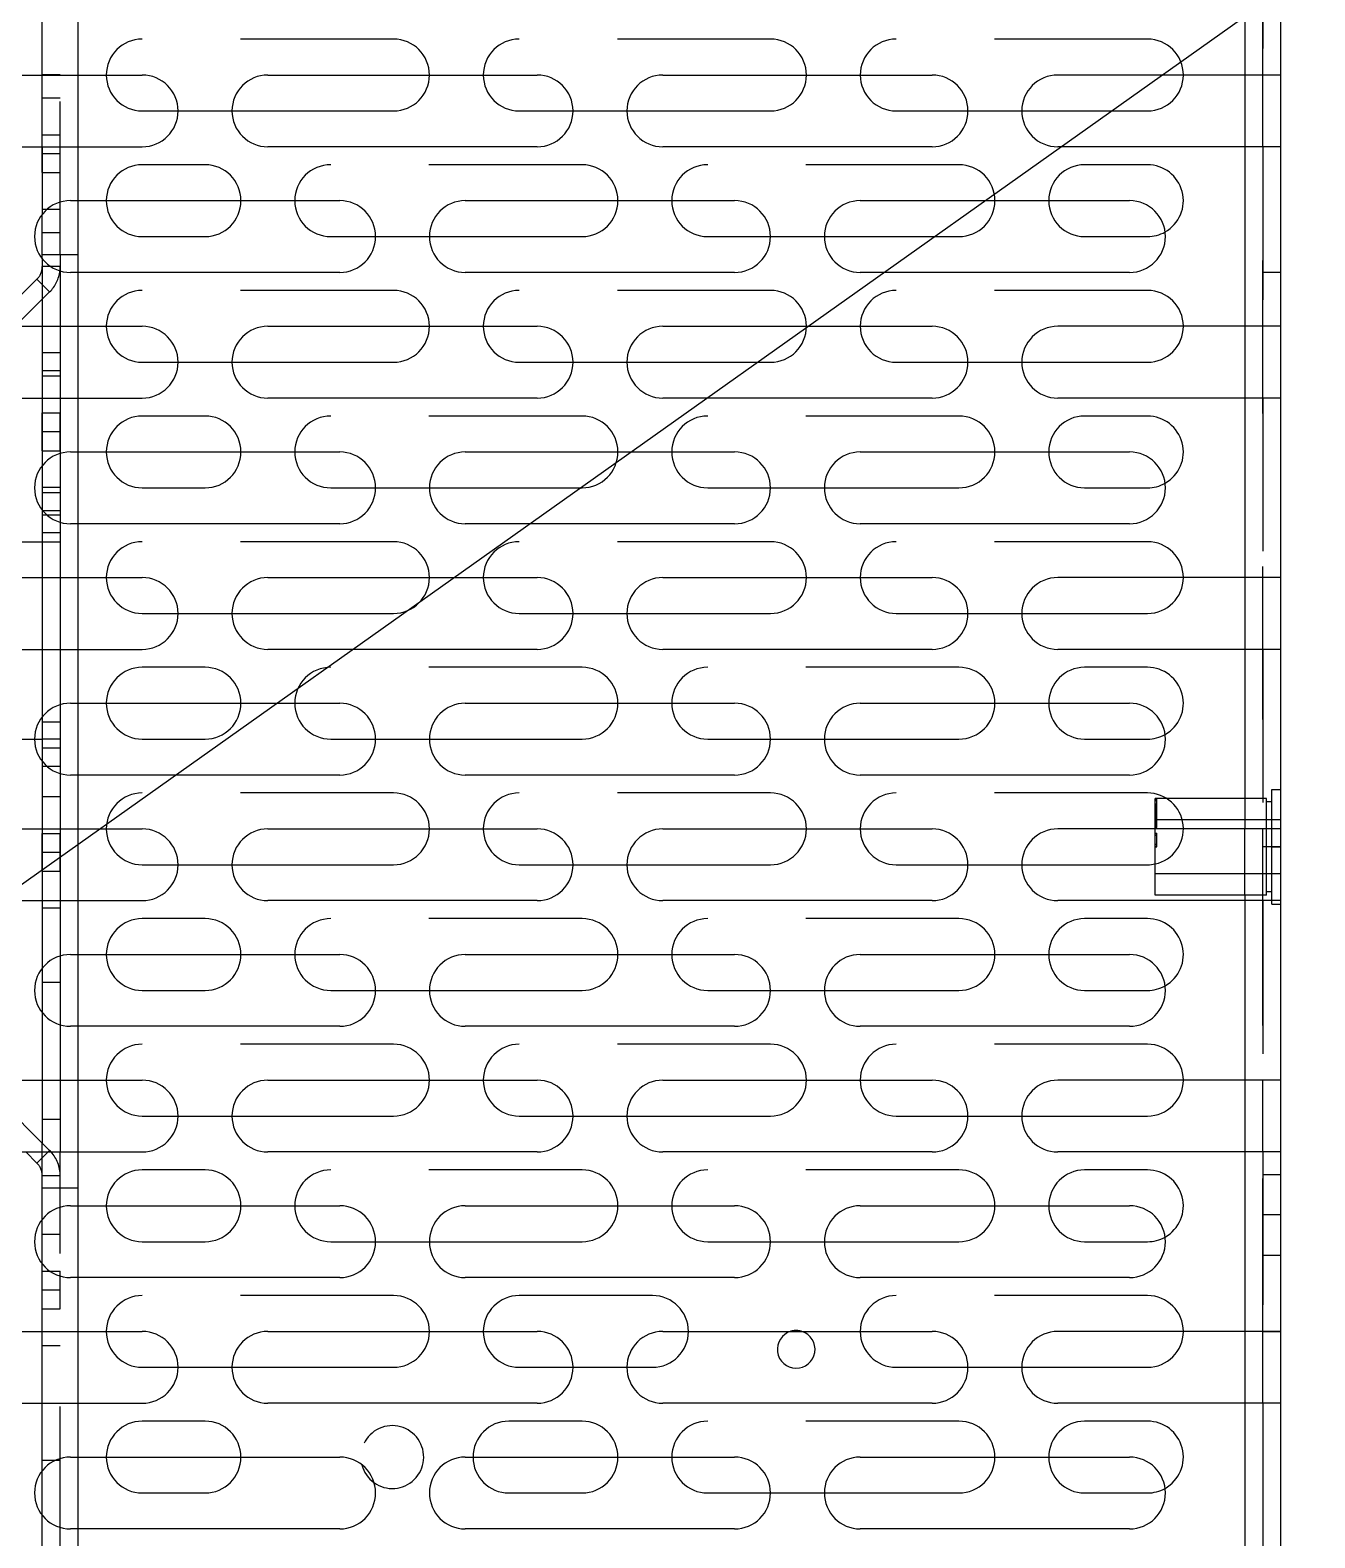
# Model space of a CAD drawing. Header units: millimetres. Extents: x 0 to 8948, y -1340 to 1100.
# Drawn here: x 2528.2 to 2599.8, y 534.4 to 618.4 of the extents above; entities that cross this region are included whole.
import ezdxf

# ---------------------------------------------------------------- set-up
doc = ezdxf.new("R2010")
doc.units = ezdxf.units.MM
doc.header["$LTSCALE"] = 85.25
doc.linetypes.add('HIDDEN', pattern=[0.2, 0.1, -0.1])
doc.layers.get('0').update_dxf_attribs({"linetype": 'CONTINUOUS'})
doc.layers.add('02___PRT_ALL_AXES', color=7, linetype='CONTINUOUS')
doc.layers.add('DEFAULT_2', color=8, linetype='HIDDEN')

msp = doc.modelspace()

# ---------------------------------------------------------------- linework, layer by layer
msp.add_line((1723.341, 0), (3273.341, 1100))
at = {"color": 3, "linetype": 'Continuous'}
for p, q in [((2597.888, 471.948), (2597.888, 678.948)), ((2595.888, 625.948), (2595.888, 615.948)), ((2523.588, 615.948), (2534.458, 615.948)), ((2541.458, 615.948), (2556.458, 615.948)), ((2563.458, 615.948), (2578.458, 615.948)), ((2597.888, 615.948), (2585.458, 615.948)), ((2523.588, 611.948), (2534.458, 611.948)), ((2556.458, 611.948), (2541.458, 611.948)), ((2578.458, 611.948), (2563.458, 611.948)), ((2597.888, 611.948), (2585.458, 611.948)), ((2595.888, 611.948), (2595.888, 601.948)), ((2530.458, 608.948), (2545.458, 608.948)), ((2552.458, 608.948), (2567.458, 608.948)), ((2574.458, 608.948), (2589.458, 608.948)), ((2529.888, 605.948), (2529.888, 605.276)), ((2545.458, 604.948), (2530.458, 604.948)), ((2567.458, 604.948), (2552.458, 604.948)), ((2589.458, 604.948), (2574.458, 604.948)), ((2523.588, 601.948), (2534.458, 601.948)), ((2529.888, 601.948), (2529.888, 597.948)), ((2541.458, 601.948), (2556.458, 601.948)), ((2563.458, 601.948), (2578.458, 601.948)), ((2597.888, 601.948), (2585.458, 601.948)), ((2523.588, 597.948), (2534.458, 597.948)), ((2556.458, 597.948), (2541.458, 597.948)), ((2578.458, 597.948), (2563.458, 597.948)), ((2597.888, 597.948), (2585.458, 597.948)), ((2595.888, 597.948), (2595.888, 587.948)), ((2529.888, 594.856), (2529.888, 591.04)), ((2530.458, 594.948), (2545.458, 594.948)), ((2552.458, 594.948), (2567.458, 594.948)), ((2574.458, 594.948), (2589.458, 594.948)), ((2545.458, 590.948), (2530.458, 590.948)), ((2567.458, 590.948), (2552.458, 590.948)), ((2589.458, 590.948), (2574.458, 590.948)), ((2523.588, 587.948), (2534.458, 587.948)), ((2529.888, 587.948), (2529.888, 583.948)), ((2541.458, 587.948), (2556.458, 587.948)), ((2563.458, 587.948), (2578.458, 587.948)), ((2597.888, 587.948), (2585.458, 587.948)), ((2523.588, 583.948), (2534.458, 583.948)), ((2556.458, 583.948), (2541.458, 583.948)), ((2578.458, 583.948), (2563.458, 583.948)), ((2597.888, 583.948), (2585.458, 583.948)), ((2595.888, 583.948), (2595.888, 573.948)), ((2529.888, 580.856), (2529.888, 577.04)), ((2530.458, 580.948), (2545.458, 580.948)), ((2552.458, 580.948), (2567.458, 580.948)), ((2574.458, 580.948), (2589.458, 580.948)), ((2545.458, 576.948), (2530.458, 576.948)), ((2567.458, 576.948), (2552.458, 576.948)), ((2589.458, 576.948), (2574.458, 576.948)), ((2523.588, 573.948), (2534.458, 573.948)), ((2529.888, 573.948), (2529.888, 569.948)), ((2541.458, 573.948), (2556.458, 573.948)), ((2563.458, 573.948), (2578.458, 573.948)), ((2597.888, 573.948), (2585.458, 573.948)), ((2523.588, 569.948), (2534.458, 569.948)), ((2556.458, 569.948), (2541.458, 569.948)), ((2578.458, 569.948), (2563.458, 569.948)), ((2597.888, 569.948), (2585.458, 569.948)), ((2595.888, 569.948), (2595.888, 559.948)), ((2529.888, 566.856), (2529.888, 563.04)), ((2530.458, 566.948), (2545.458, 566.948)), ((2552.458, 566.948), (2567.458, 566.948)), ((2574.458, 566.948), (2589.458, 566.948)), ((2545.458, 562.948), (2530.458, 562.948)), ((2567.458, 562.948), (2552.458, 562.948)), ((2589.458, 562.948), (2574.458, 562.948)), ((2523.588, 559.948), (2534.458, 559.948)), ((2525.388, 559.948), (2529.302, 556.034)), ((2529.888, 559.948), (2529.888, 555.948)), ((2541.458, 559.948), (2556.458, 559.948)), ((2563.458, 559.948), (2578.458, 559.948)), ((2597.888, 559.948), (2585.458, 559.948)), ((2523.588, 555.948), (2534.458, 555.948)), ((2556.458, 555.948), (2541.458, 555.948)), ((2578.458, 555.948), (2563.458, 555.948)), ((2597.888, 555.948), (2585.458, 555.948)), ((2595.888, 555.948), (2595.888, 545.948)), ((2530.458, 552.948), (2545.458, 552.948)), ((2552.458, 552.948), (2567.458, 552.948)), ((2574.458, 552.948), (2589.458, 552.948)), ((2545.458, 548.948), (2530.458, 548.948)), ((2567.458, 548.948), (2552.458, 548.948)), ((2589.458, 548.948), (2574.458, 548.948)), ((2523.588, 545.948), (2534.458, 545.948)), ((2541.458, 545.948), (2556.458, 545.948)), ((2563.458, 545.948), (2578.458, 545.948)), ((2597.888, 545.948), (2585.458, 545.948)), ((2523.588, 541.948), (2534.458, 541.948)), ((2556.458, 541.948), (2541.458, 541.948)), ((2578.458, 541.948), (2563.458, 541.948)), ((2597.888, 541.948), (2585.458, 541.948)), ((2595.888, 541.948), (2595.888, 531.948)), ((2530.458, 538.948), (2545.458, 538.948)), ((2552.458, 538.948), (2567.458, 538.948)), ((2574.458, 538.948), (2589.458, 538.948)), ((2545.458, 534.948), (2530.458, 534.948)), ((2567.458, 534.948), (2552.458, 534.948)), ((2589.458, 534.948), (2574.458, 534.948))]:
    msp.add_line(p, q, dxfattribs=at)
at = {"color": 7, "linetype": 'Continuous'}
for p, q in [((2528.888, 611.948), (2528.888, 615.948)), ((2530.888, 611.948), (2530.888, 615.948)), ((2595.888, 615.948), (2595.888, 611.948)), ((2596.888, 611.948), (2596.888, 615.948)), ((2534.458, 613.948), (2536.45, 613.948)), ((2539.467, 613.948), (2548.458, 613.948)), ((2555.458, 613.948), (2558.45, 613.948)), ((2561.467, 613.948), (2569.458, 613.948)), ((2576.458, 613.948), (2580.45, 613.948)), ((2583.467, 613.948), (2590.458, 613.948)), ((2528.888, 605.715), (2528.888, 608.181)), ((2530.888, 604.948), (2530.888, 608.948)), ((2534.458, 606.948), (2537.958, 606.948)), ((2544.958, 606.948), (2547.45, 606.948)), ((2550.467, 606.948), (2558.958, 606.948)), ((2565.958, 606.948), (2569.45, 606.948)), ((2572.467, 606.948), (2579.958, 606.948)), ((2586.958, 606.948), (2590.458, 606.948)), ((2528.888, 605.948), (2530.888, 605.948)), ((2529.888, 605.276), (2529.367, 605.276)), ((2528.888, 601.948), (2528.888, 597.948)), ((2530.888, 597.948), (2530.888, 601.948)), ((2595.888, 601.948), (2595.888, 597.948)), ((2596.888, 597.948), (2596.888, 601.948)), ((2534.458, 599.948), (2536.45, 599.948)), ((2539.467, 599.948), (2548.458, 599.948)), ((2555.458, 599.948), (2558.45, 599.948)), ((2561.467, 599.948), (2569.458, 599.948)), ((2576.458, 599.948), (2580.45, 599.948)), ((2583.467, 599.948), (2590.458, 599.948)), ((2530.888, 590.948), (2530.888, 594.948)), ((2528.888, 594.181), (2528.888, 591.715)), ((2534.458, 592.948), (2537.958, 592.948)), ((2544.958, 592.948), (2547.45, 592.948)), ((2550.467, 592.948), (2558.958, 592.948)), ((2565.958, 592.948), (2569.45, 592.948)), ((2572.467, 592.948), (2579.958, 592.948)), ((2586.958, 592.948), (2590.458, 592.948)), ((2528.888, 587.948), (2528.888, 583.948)), ((2530.888, 583.948), (2530.888, 587.948)), ((2595.888, 587.948), (2595.888, 583.948)), ((2596.888, 583.948), (2596.888, 587.948)), ((2534.458, 585.948), (2536.45, 585.948)), ((2539.467, 585.948), (2548.458, 585.948)), ((2555.458, 585.948), (2558.45, 585.948)), ((2561.467, 585.948), (2569.458, 585.948)), ((2576.458, 585.948), (2580.45, 585.948)), ((2583.467, 585.948), (2590.458, 585.948)), ((2530.888, 576.948), (2530.888, 580.948)), ((2528.888, 580.181), (2528.888, 577.715)), ((2528.467, 578.948), (2528.888, 578.948)), ((2534.458, 578.948), (2537.958, 578.948)), ((2544.958, 578.948), (2547.45, 578.948)), ((2550.467, 578.948), (2558.958, 578.948)), ((2565.958, 578.948), (2569.45, 578.948)), ((2572.467, 578.948), (2579.958, 578.948)), ((2586.958, 578.948), (2590.458, 578.948)), ((2528.888, 573.948), (2528.888, 569.948)), ((2530.888, 569.948), (2530.888, 573.948)), ((2590.888, 572.948), (2590.888, 573.948)), ((2596.888, 569.948), (2596.888, 573.948)), ((2534.458, 571.948), (2536.45, 571.948)), ((2539.467, 571.948), (2548.458, 571.948)), ((2555.458, 571.948), (2558.45, 571.948)), ((2561.467, 571.948), (2569.458, 571.948)), ((2576.458, 571.948), (2580.45, 571.948)), ((2583.467, 571.948), (2590.458, 571.948)), ((2595.888, 570.248), (2595.888, 569.948)), ((2528.888, 566.181), (2528.888, 563.715)), ((2530.888, 562.948), (2530.888, 566.948)), ((2534.458, 564.948), (2537.958, 564.948)), ((2544.958, 564.948), (2547.45, 564.948)), ((2550.467, 564.948), (2558.958, 564.948)), ((2565.958, 564.948), (2569.45, 564.948)), ((2572.467, 564.948), (2579.958, 564.948)), ((2586.958, 564.948), (2590.458, 564.948)), ((2528.888, 559.948), (2528.888, 556.448)), ((2530.888, 555.948), (2530.888, 559.948)), ((2595.888, 559.948), (2595.888, 555.948)), ((2596.888, 555.948), (2596.888, 559.948)), ((2534.458, 557.948), (2536.45, 557.948)), ((2539.467, 557.948), (2548.458, 557.948)), ((2555.458, 557.948), (2558.45, 557.948)), ((2561.467, 557.948), (2569.458, 557.948)), ((2576.458, 557.948), (2580.45, 557.948)), ((2583.467, 557.948), (2590.458, 557.948)), ((2529.302, 556.034), (2529.216, 555.948)), ((2530.888, 548.948), (2530.888, 552.948)), ((2528.888, 549.715), (2528.888, 552.181)), ((2534.458, 550.948), (2537.958, 550.948)), ((2544.958, 550.948), (2547.45, 550.948)), ((2550.467, 550.948), (2558.958, 550.948)), ((2565.958, 550.948), (2569.45, 550.948)), ((2572.467, 550.948), (2579.958, 550.948)), ((2586.958, 550.948), (2590.458, 550.948)), ((2528.888, 541.948), (2528.888, 545.948)), ((2530.888, 541.948), (2530.888, 545.948)), ((2595.888, 545.948), (2595.888, 541.948)), ((2596.888, 541.948), (2596.888, 545.948)), ((2534.458, 543.948), (2536.45, 543.948)), ((2539.467, 543.948), (2548.458, 543.948)), ((2555.458, 543.948), (2558.45, 543.948)), ((2561.467, 543.948), (2562.888, 543.948)), ((2576.458, 543.948), (2580.45, 543.948)), ((2583.467, 543.948), (2590.458, 543.948)), ((2530.888, 534.948), (2530.888, 538.948)), ((2528.888, 535.715), (2528.888, 538.181)), ((2534.458, 536.948), (2537.958, 536.948)), ((2554.888, 536.948), (2558.958, 536.948)), ((2565.958, 536.948), (2569.45, 536.948)), ((2572.467, 536.948), (2579.958, 536.948)), ((2586.958, 536.948), (2590.458, 536.948))]:
    msp.add_line(p, q, dxfattribs=at)
for centre, radius, start, end in [((2534.458, 615.948), 2, 180, 270), ((2548.458, 615.948), 2, 270, 0), ((2555.458, 615.948), 2, 180, 270), ((2569.458, 615.948), 2, 270, 0), ((2576.458, 615.948), 2, 180, 270), ((2590.458, 615.948), 2, 270, 0), ((2534.458, 608.948), 2, 180, 270), ((2537.958, 608.948), 2, 270, 0), ((2544.958, 608.948), 2, 180, 270), ((2558.958, 608.948), 2, 270, 0), ((2565.958, 608.948), 2, 180, 270), ((2579.958, 608.948), 2, 270, 0), ((2586.958, 608.948), 2, 180, 270), ((2590.458, 608.948), 2, 270, 299.33994), ((2534.458, 601.948), 2, 180, 270), ((2548.458, 601.948), 2, 270, 0), ((2555.458, 601.948), 2, 180, 270), ((2569.458, 601.948), 2, 270, 0), ((2576.458, 601.948), 2, 180, 270), ((2590.458, 601.948), 2, 270, 0), ((2534.458, 594.948), 2, 180, 270), ((2537.958, 594.948), 2, 270, 0), ((2544.958, 594.948), 2, 180, 270), ((2558.958, 594.948), 2, 270, 0), ((2565.958, 594.948), 2, 180, 270), ((2579.958, 594.948), 2, 270, 0), ((2586.958, 594.948), 2, 180, 270), ((2590.458, 594.948), 2, 270, 299.33994), ((2534.458, 587.948), 2, 180, 270), ((2548.458, 587.948), 2, 270, 0), ((2555.458, 587.948), 2, 180, 270), ((2569.458, 587.948), 2, 270, 0), ((2576.458, 587.948), 2, 180, 270), ((2590.458, 587.948), 2, 270, 0), ((2534.458, 580.948), 2, 180, 270), ((2537.958, 580.948), 2, 270, 0), ((2544.958, 580.948), 2, 180, 270), ((2558.958, 580.948), 2, 270, 0), ((2565.958, 580.948), 2, 180, 270), ((2579.958, 580.948), 2, 270, 0), ((2586.958, 580.948), 2, 180, 270), ((2590.458, 580.948), 2, 270, 299.33994), ((2534.458, 573.948), 2, 180, 270), ((2548.458, 573.948), 2, 270, 0), ((2555.458, 573.948), 2, 180, 270), ((2569.458, 573.948), 2, 270, 0), ((2576.458, 573.948), 2, 180, 270), ((2590.458, 573.948), 2, 270, 282.42307), ((2534.458, 566.948), 2, 180, 270), ((2537.958, 566.948), 2, 270, 0), ((2544.958, 566.948), 2, 180, 270), ((2558.958, 566.948), 2, 270, 0), ((2565.958, 566.948), 2, 180, 270), ((2579.958, 566.948), 2, 270, 0), ((2586.958, 566.948), 2, 180, 270), ((2590.458, 566.948), 2, 270, 299.33994), ((2534.458, 559.948), 2, 180, 270), ((2548.458, 559.948), 2, 270, 0), ((2555.458, 559.948), 2, 180, 270), ((2569.458, 559.948), 2, 270, 0), ((2576.458, 559.948), 2, 180, 270), ((2590.458, 559.948), 2, 270, 0), ((2534.458, 552.948), 2, 180, 270), ((2537.958, 552.948), 2, 270, 0), ((2544.958, 552.948), 2, 180, 270), ((2558.958, 552.948), 2, 270, 0), ((2565.958, 552.948), 2, 180, 270), ((2579.958, 552.948), 2, 270, 0), ((2586.958, 552.948), 2, 180, 270), ((2590.458, 552.948), 2, 270, 299.33994), ((2534.458, 545.948), 2, 180, 270), ((2548.458, 545.948), 2, 270, 0), ((2555.458, 545.948), 2, 180, 270), ((2562.888, 545.948), 2, 270, 0), ((2570.888, 544.948), 1.05, 106.35504, 72.45976), ((2576.458, 545.948), 2, 180, 270), ((2590.458, 545.948), 2, 270, 0), ((2534.458, 538.948), 2, 180, 270), ((2537.958, 538.948), 2, 270, 0), ((2554.888, 538.948), 2, 180, 270), ((2558.958, 538.948), 2, 270, 0), ((2565.958, 538.948), 2, 180, 270), ((2579.958, 538.948), 2, 270, 0), ((2586.958, 538.948), 2, 180, 270), ((2590.458, 538.948), 2, 270, 299.33994)]:
    msp.add_arc(centre, radius, start, end, dxfattribs=at)
at = {"color": 3, "linetype": 'Continuous'}
for centre, start, end in [((2534.458, 613.948), 270, 90), ((2541.458, 613.948), 90, 270), ((2556.458, 613.948), 270, 90), ((2563.458, 613.948), 90, 270), ((2578.458, 613.948), 270, 90), ((2585.458, 613.948), 90, 270), ((2530.458, 606.948), 90, 270), ((2545.458, 606.948), 270, 90), ((2552.458, 606.948), 90, 270), ((2567.458, 606.948), 270, 90), ((2574.458, 606.948), 90, 270), ((2589.458, 606.948), 270, 90), ((2527.888, 605.276), 353.3415, 0), ((2534.458, 599.948), 270, 90), ((2541.458, 599.948), 90, 270), ((2556.458, 599.948), 270, 90), ((2563.458, 599.948), 90, 270), ((2578.458, 599.948), 270, 90), ((2585.458, 599.948), 90, 270), ((2530.458, 592.948), 90, 270), ((2545.458, 592.948), 270, 90), ((2552.458, 592.948), 90, 270), ((2567.458, 592.948), 270, 90), ((2574.458, 592.948), 90, 270), ((2589.458, 592.948), 270, 90), ((2534.458, 585.948), 270, 90), ((2541.458, 585.948), 90, 270), ((2556.458, 585.948), 270, 90), ((2563.458, 585.948), 90, 270), ((2578.458, 585.948), 270, 90), ((2585.458, 585.948), 90, 270), ((2530.458, 578.948), 90, 270), ((2545.458, 578.948), 270, 90), ((2552.458, 578.948), 90, 270), ((2567.458, 578.948), 270, 90), ((2574.458, 578.948), 90, 270), ((2589.458, 578.948), 270, 90), ((2534.458, 571.948), 270, 90), ((2541.458, 571.948), 90, 270), ((2556.458, 571.948), 270, 90), ((2563.458, 571.948), 90, 270), ((2578.458, 571.948), 270, 90), ((2585.458, 571.948), 90, 270), ((2530.458, 564.948), 90, 270), ((2545.458, 564.948), 270, 90), ((2552.458, 564.948), 90, 270), ((2567.458, 564.948), 270, 90), ((2574.458, 564.948), 90, 270), ((2589.458, 564.948), 270, 90), ((2534.458, 557.948), 270, 90), ((2541.458, 557.948), 90, 270), ((2556.458, 557.948), 270, 90), ((2563.458, 557.948), 90, 270), ((2578.458, 557.948), 270, 90), ((2585.458, 557.948), 90, 270), ((2527.888, 554.62), 41.79064, 45), ((2530.458, 550.948), 90, 270), ((2545.458, 550.948), 270, 90), ((2552.458, 550.948), 90, 270), ((2567.458, 550.948), 270, 90), ((2574.458, 550.948), 90, 270), ((2589.458, 550.948), 270, 90), ((2534.458, 543.948), 270, 90), ((2541.458, 543.948), 90, 270), ((2556.458, 543.948), 270, 90), ((2563.458, 543.948), 90, 270), ((2578.458, 543.948), 270, 90), ((2585.458, 543.948), 90, 270), ((2530.458, 536.948), 90, 270), ((2545.458, 536.948), 270, 90), ((2552.458, 536.948), 90, 270), ((2567.458, 536.948), 270, 90), ((2574.458, 536.948), 90, 270), ((2589.458, 536.948), 270, 90)]:
    msp.add_arc(centre, 2, start, end, dxfattribs=at)
at = {"layer": '02___PRT_ALL_AXES', "color": 8, "linetype": 'HIDDEN'}
for p, q in [((2596.888, 545.948), (2596.888, 671.948)), ((2597.888, 545.948), (2597.888, 671.948)), ((2528.888, 610.508), (2528.888, 612.608)), ((2528.888, 612.608), (2529.888, 612.608)), ((2529.888, 610.508), (2529.888, 612.608)), ((2529.888, 611.558), (2528.888, 611.558)), ((2528.888, 610.508), (2529.888, 610.508)), ((2597.888, 604.948), (2596.888, 604.948)), ((2528.888, 595.018), (2528.888, 597.118)), ((2528.888, 597.118), (2529.888, 597.118)), ((2529.888, 595.018), (2529.888, 597.118)), ((2529.888, 596.068), (2528.888, 596.068)), ((2528.888, 595.018), (2529.888, 595.018)), ((2597.088, 575.648), (2590.888, 575.648)), ((2597.888, 574.448), (2590.888, 574.448)), ((2590.888, 572.948), (2590.888, 574.448)), ((2528.888, 571.588), (2528.888, 573.688)), ((2528.888, 573.688), (2529.888, 573.688)), ((2529.888, 571.588), (2529.888, 573.688)), ((2597.888, 572.948), (2596.888, 572.948)), ((2529.888, 572.638), (2528.888, 572.638)), ((2528.888, 571.588), (2529.888, 571.588)), ((2597.888, 571.448), (2590.888, 571.448)), ((2597.088, 570.248), (2596.888, 570.248)), ((2596.888, 554.698), (2597.888, 554.698)), ((2597.888, 552.448), (2596.888, 552.448)), ((2596.888, 550.198), (2597.888, 550.198)), ((2528.888, 549.298), (2529.888, 549.298)), ((2528.888, 547.198), (2528.888, 549.298)), ((2529.888, 547.198), (2529.888, 549.298)), ((2529.888, 548.248), (2528.888, 548.248)), ((2528.888, 547.198), (2529.888, 547.198)), ((2596.888, 545.948), (2597.888, 545.948))]:
    msp.add_line(p, q, dxfattribs=at)
at = {"layer": '02___PRT_ALL_AXES', "color": 7, "linetype": 'Continuous'}
for p, q in [((2590.888, 570.248), (2590.888, 572.948)), ((2596.888, 570.248), (2590.888, 570.248))]:
    msp.add_line(p, q, dxfattribs=at)
at = {"layer": '02___PRT_ALL_AXES', "color": 8, "linetype": 'HIDDEN'}
msp.add_arc((2548.388, 538.948), 1.75, 234.42549, 194.7674, dxfattribs=at)
at = {"layer": '02___PRT_ALL_AXES', "color": 7, "linetype": 'Continuous'}
msp.add_arc((2548.388, 538.948), 1.75, 194.7674, 234.42549, dxfattribs=at)
at = {"layer": 'DEFAULT_2', "color": 8, "linetype": 'HIDDEN'}
for p, q in [((2529.888, 605.948), (2529.888, 679.948)), ((2596.888, 625.948), (2596.888, 615.948)), ((2528.888, 615.948), (2528.888, 619.715)), ((2530.888, 615.948), (2530.888, 618.948)), ((2548.458, 617.948), (2534.458, 617.948)), ((2569.458, 617.948), (2555.458, 617.948)), ((2590.458, 617.948), (2576.458, 617.948)), ((2529.888, 615.958), (2528.888, 615.958)), ((2529.888, 614.658), (2528.888, 614.658)), ((2536.45, 613.948), (2539.467, 613.948)), ((2558.45, 613.948), (2561.467, 613.948)), ((2580.45, 613.948), (2583.467, 613.948)), ((2528.888, 611.948), (2528.888, 608.181)), ((2530.888, 608.948), (2530.888, 611.948)), ((2596.888, 611.948), (2596.888, 601.948)), ((2537.958, 610.948), (2534.458, 610.948)), ((2558.958, 610.948), (2544.958, 610.948)), ((2579.958, 610.948), (2565.958, 610.948)), ((2590.458, 610.948), (2586.958, 610.948)), ((2529.888, 608.458), (2528.888, 608.458)), ((2529.888, 607.158), (2528.888, 607.158)), ((2547.45, 606.948), (2550.467, 606.948)), ((2569.45, 606.948), (2572.467, 606.948)), ((2528.888, 605.715), (2528.888, 601.948)), ((2529.367, 605.276), (2528.888, 605.276)), ((2529.888, 605.276), (2529.888, 601.948)), ((2530.888, 601.948), (2530.888, 604.948)), ((2525.973, 601.948), (2528.595, 604.569)), ((2529.302, 603.862), (2528.595, 604.569)), ((2527.388, 601.948), (2529.302, 603.862)), ((2548.458, 603.948), (2534.458, 603.948)), ((2569.458, 603.948), (2555.458, 603.948)), ((2590.458, 603.948), (2576.458, 603.948)), ((2529.888, 600.468), (2528.888, 600.468)), ((2536.45, 599.948), (2539.467, 599.948)), ((2558.45, 599.948), (2561.467, 599.948)), ((2580.45, 599.948), (2583.467, 599.948)), ((2529.888, 599.468), (2528.888, 599.468)), ((2529.888, 599.168), (2528.888, 599.168)), ((2528.888, 597.948), (2528.888, 594.181)), ((2529.888, 597.948), (2529.888, 594.856)), ((2530.888, 594.948), (2530.888, 597.948)), ((2596.888, 597.948), (2596.888, 587.948)), ((2537.958, 596.948), (2534.458, 596.948)), ((2558.958, 596.948), (2544.958, 596.948)), ((2579.958, 596.948), (2565.958, 596.948)), ((2590.458, 596.948), (2586.958, 596.948)), ((2529.888, 592.968), (2528.888, 592.968)), ((2529.888, 592.668), (2528.888, 592.668)), ((2547.45, 592.948), (2550.467, 592.948)), ((2569.45, 592.948), (2572.467, 592.948)), ((2528.888, 591.715), (2528.888, 587.948)), ((2529.888, 591.668), (2528.888, 591.668)), ((2528.888, 591.448), (2529.888, 591.448)), ((2529.888, 591.04), (2529.888, 587.948)), ((2530.888, 587.948), (2530.888, 590.948)), ((2523.588, 589.948), (2529.888, 589.948)), ((2529.888, 590.448), (2528.888, 590.448)), ((2548.458, 589.948), (2534.458, 589.948)), ((2569.458, 589.948), (2555.458, 589.948)), ((2590.458, 589.948), (2576.458, 589.948)), ((2536.45, 585.948), (2539.467, 585.948)), ((2558.45, 585.948), (2561.467, 585.948)), ((2580.45, 585.948), (2583.467, 585.948)), ((2528.888, 583.948), (2528.888, 580.181)), ((2529.888, 583.948), (2529.888, 580.856)), ((2530.888, 580.948), (2530.888, 583.948)), ((2596.888, 583.948), (2596.888, 573.948)), ((2537.958, 582.948), (2534.458, 582.948)), ((2558.958, 582.948), (2544.958, 582.948)), ((2579.958, 582.948), (2565.958, 582.948)), ((2590.458, 582.948), (2586.958, 582.948)), ((2529.888, 579.888), (2528.888, 579.888)), ((2523.588, 578.948), (2528.467, 578.948)), ((2529.888, 578.948), (2528.888, 578.948)), ((2547.45, 578.948), (2550.467, 578.948)), ((2569.45, 578.948), (2572.467, 578.948)), ((2529.888, 578.448), (2528.888, 578.448)), ((2528.888, 577.715), (2528.888, 573.948)), ((2528.888, 577.448), (2529.888, 577.448)), ((2529.888, 577.04), (2529.888, 573.948)), ((2530.888, 573.948), (2530.888, 576.948)), ((2529.888, 575.738), (2528.888, 575.738)), ((2548.458, 575.948), (2534.458, 575.948)), ((2569.458, 575.948), (2555.458, 575.948)), ((2590.458, 575.948), (2576.458, 575.948)), ((2590.888, 573.948), (2590.888, 575.648)), ((2590.988, 575.646), (2590.888, 575.646)), ((2590.988, 575.642), (2590.888, 575.642)), ((2590.988, 575.634), (2590.888, 575.634)), ((2590.988, 575.63), (2590.888, 575.63)), ((2590.988, 575.588), (2590.888, 575.588)), ((2590.988, 575.559), (2590.888, 575.559)), ((2590.888, 575.535), (2590.988, 575.535)), ((2590.988, 574.031), (2590.988, 575.646)), ((2597.088, 570.248), (2597.088, 575.648)), ((2597.388, 575.448), (2597.088, 575.448)), ((2597.388, 576.148), (2597.888, 576.148)), ((2597.388, 569.748), (2597.388, 576.148)), ((2590.888, 575.336), (2590.988, 575.336)), ((2590.888, 575.332), (2590.988, 575.332)), ((2590.888, 575.329), (2590.988, 575.329)), ((2590.988, 575.306), (2590.888, 575.306)), ((2590.888, 575.298), (2590.988, 575.298)), ((2590.888, 575.255), (2590.988, 575.255)), ((2590.888, 575.242), (2590.988, 575.242)), ((2590.888, 575.238), (2590.988, 575.238)), ((2590.888, 575.227), (2590.988, 575.227)), ((2590.988, 575.215), (2590.888, 575.215)), ((2590.888, 575.203), (2590.988, 575.203)), ((2590.888, 575.201), (2590.988, 575.201)), ((2590.888, 575.158), (2590.988, 575.158)), ((2590.888, 575.138), (2590.988, 575.138)), ((2590.888, 575.078), (2590.988, 575.078)), ((2590.888, 575.067), (2590.988, 575.067)), ((2590.888, 575.027), (2590.988, 575.027)), ((2590.888, 575.01), (2590.988, 575.01)), ((2590.888, 574.969), (2590.988, 574.969)), ((2590.888, 574.933), (2590.988, 574.933)), ((2590.888, 574.922), (2590.988, 574.922)), ((2590.888, 574.883), (2590.988, 574.883)), ((2590.888, 574.882), (2590.988, 574.882)), ((2590.888, 574.868), (2590.988, 574.868)), ((2590.888, 574.849), (2590.988, 574.849)), ((2590.888, 574.839), (2590.988, 574.839)), ((2590.888, 574.829), (2590.988, 574.829)), ((2590.888, 574.809), (2590.988, 574.809)), ((2590.888, 574.797), (2590.988, 574.797)), ((2590.888, 574.795), (2590.988, 574.795)), ((2590.888, 574.793), (2590.988, 574.793)), ((2590.888, 574.788), (2590.988, 574.788)), ((2590.888, 574.766), (2590.988, 574.766)), ((2590.888, 574.734), (2590.988, 574.734)), ((2590.888, 574.733), (2590.988, 574.733)), ((2590.888, 574.717), (2590.988, 574.717)), ((2590.888, 574.704), (2590.988, 574.704)), ((2590.888, 574.7), (2590.988, 574.7)), ((2590.888, 574.679), (2590.988, 574.679)), ((2590.888, 574.666), (2590.988, 574.666)), ((2590.888, 574.665), (2590.988, 574.665)), ((2590.888, 574.658), (2590.988, 574.658)), ((2590.888, 574.621), (2590.988, 574.621)), ((2590.888, 574.619), (2590.988, 574.619)), ((2590.888, 574.608), (2590.988, 574.608)), ((2590.888, 574.607), (2590.988, 574.607)), ((2590.888, 574.589), (2590.988, 574.589)), ((2590.888, 574.588), (2590.988, 574.588)), ((2590.888, 574.543), (2590.988, 574.543)), ((2590.888, 574.517), (2590.988, 574.517)), ((2590.888, 574.513), (2590.988, 574.513)), ((2590.888, 574.509), (2590.988, 574.509)), ((2590.888, 574.477), (2590.988, 574.477)), ((2590.888, 574.475), (2590.988, 574.475)), ((2590.888, 574.459), (2590.988, 574.459)), ((2590.888, 574.443), (2590.988, 574.443)), ((2590.888, 574.439), (2590.988, 574.439)), ((2590.888, 574.423), (2590.988, 574.423)), ((2590.888, 574.416), (2590.988, 574.416)), ((2590.888, 574.416), (2590.988, 574.416)), ((2590.888, 574.412), (2590.988, 574.412)), ((2590.888, 574.394), (2590.988, 574.394)), ((2590.888, 574.361), (2590.988, 574.361)), ((2590.888, 574.351), (2590.988, 574.351)), ((2590.888, 574.337), (2590.988, 574.337)), ((2590.888, 574.331), (2590.988, 574.331)), ((2590.888, 574.317), (2590.988, 574.317)), ((2590.888, 574.27), (2590.988, 574.27)), ((2590.888, 574.265), (2590.988, 574.265)), ((2590.888, 574.241), (2590.988, 574.241)), ((2590.888, 574.231), (2590.988, 574.231)), ((2590.888, 574.216), (2590.988, 574.216)), ((2590.888, 574.207), (2590.988, 574.207)), ((2590.888, 574.182), (2590.988, 574.182)), ((2590.888, 574.178), (2590.988, 574.178)), ((2590.888, 574.131), (2590.988, 574.131)), ((2590.888, 574.097), (2590.988, 574.097)), ((2590.888, 574.036), (2590.988, 574.036)), ((2590.888, 574.031), (2590.988, 574.031)), ((2595.888, 570.248), (2595.888, 573.948)), ((2590.888, 573.709), (2590.988, 573.709)), ((2590.988, 573.698), (2590.888, 573.698)), ((2590.888, 573.686), (2590.988, 573.686)), ((2590.988, 573.579), (2590.888, 573.579)), ((2590.888, 573.099), (2590.988, 573.099)), ((2590.888, 572.977), (2590.988, 572.977)), ((2590.888, 572.954), (2590.988, 572.954)), ((2590.988, 572.954), (2590.988, 573.709)), ((2597.388, 572.948), (2597.888, 572.948)), ((2536.45, 571.948), (2539.467, 571.948)), ((2558.45, 571.948), (2561.467, 571.948)), ((2580.45, 571.948), (2583.467, 571.948)), ((2597.388, 570.448), (2597.088, 570.448)), ((2528.888, 569.948), (2528.888, 566.181)), ((2529.888, 569.538), (2528.888, 569.538)), ((2529.888, 569.948), (2529.888, 566.856)), ((2530.888, 566.948), (2530.888, 569.948)), ((2596.888, 569.948), (2596.888, 559.948)), ((2597.388, 569.748), (2597.888, 569.748)), ((2537.958, 568.948), (2534.458, 568.948)), ((2558.958, 568.948), (2544.958, 568.948)), ((2579.958, 568.948), (2565.958, 568.948)), ((2590.458, 568.948), (2586.958, 568.948)), ((2529.888, 565.388), (2528.888, 565.388)), ((2547.45, 564.948), (2550.467, 564.948)), ((2569.45, 564.948), (2572.467, 564.948)), ((2528.888, 563.715), (2528.888, 559.948)), ((2529.888, 563.04), (2529.888, 559.948)), ((2530.888, 559.948), (2530.888, 562.948)), ((2548.458, 561.948), (2534.458, 561.948)), ((2569.458, 561.948), (2555.458, 561.948)), ((2590.458, 561.948), (2576.458, 561.948)), ((2536.45, 557.948), (2539.467, 557.948)), ((2558.45, 557.948), (2561.467, 557.948)), ((2580.45, 557.948), (2583.467, 557.948)), ((2529.888, 557.748), (2528.888, 557.748)), ((2528.888, 552.181), (2528.888, 556.448)), ((2527.973, 555.948), (2528.595, 555.327)), ((2529.216, 555.948), (2528.595, 555.327)), ((2529.888, 516.198), (2529.888, 555.948)), ((2530.888, 553.948), (2530.888, 555.948)), ((2596.888, 555.948), (2596.888, 545.948)), ((2529.888, 554.62), (2528.888, 554.62)), ((2537.958, 554.948), (2534.458, 554.948)), ((2558.958, 554.948), (2544.958, 554.948)), ((2579.958, 554.948), (2565.958, 554.948)), ((2590.458, 554.948), (2586.958, 554.948)), ((2528.888, 553.948), (2530.888, 553.948)), ((2530.888, 552.948), (2530.888, 553.948)), ((2529.888, 551.348), (2528.888, 551.348)), ((2547.45, 550.948), (2550.467, 550.948)), ((2569.45, 550.948), (2572.467, 550.948)), ((2528.888, 545.948), (2528.888, 549.715)), ((2530.888, 545.948), (2530.888, 548.948)), ((2548.458, 547.948), (2534.458, 547.948)), ((2562.888, 547.948), (2555.458, 547.948)), ((2590.458, 547.948), (2576.458, 547.948)), ((2529.888, 545.148), (2528.888, 545.148)), ((2536.45, 543.948), (2539.467, 543.948)), ((2558.45, 543.948), (2561.467, 543.948)), ((2580.45, 543.948), (2583.467, 543.948)), ((2528.888, 538.181), (2528.888, 541.948)), ((2530.888, 538.948), (2530.888, 541.948)), ((2596.888, 541.948), (2596.888, 531.948)), ((2537.958, 540.948), (2534.458, 540.948)), ((2558.958, 540.948), (2554.888, 540.948)), ((2579.958, 540.948), (2565.958, 540.948)), ((2590.458, 540.948), (2586.958, 540.948)), ((2529.888, 538.748), (2528.888, 538.748)), ((2569.45, 536.948), (2572.467, 536.948)), ((2528.888, 531.948), (2528.888, 535.715)), ((2530.888, 531.948), (2530.888, 534.948))]:
    msp.add_line(p, q, dxfattribs=at)
for centre, radius, start, end in [((2534.458, 615.948), 2, 90, 180), ((2548.458, 615.948), 2, 0, 90), ((2555.458, 615.948), 2, 90, 180), ((2569.458, 615.948), 2, 0, 90), ((2576.458, 615.948), 2, 90, 180), ((2590.458, 615.948), 2, 0, 90), ((2534.458, 608.948), 2, 90, 180), ((2537.958, 608.948), 2, 0, 90), ((2544.958, 608.948), 2, 90, 180), ((2558.958, 608.948), 2, 0, 90), ((2565.958, 608.948), 2, 90, 180), ((2579.958, 608.948), 2, 0, 90), ((2586.958, 608.948), 2, 90, 180), ((2590.458, 608.948), 2, 299.33994, 90), ((2527.888, 605.276), 1, 315, 0), ((2527.888, 605.276), 2, 315, 353.3415), ((2534.458, 601.948), 2, 90, 180), ((2548.458, 601.948), 2, 0, 90), ((2555.458, 601.948), 2, 90, 180), ((2569.458, 601.948), 2, 0, 90), ((2576.458, 601.948), 2, 90, 180), ((2590.458, 601.948), 2, 0, 90), ((2534.458, 594.948), 2, 90, 180), ((2537.958, 594.948), 2, 0, 90), ((2544.958, 594.948), 2, 90, 180), ((2558.958, 594.948), 2, 0, 90), ((2565.958, 594.948), 2, 90, 180), ((2579.958, 594.948), 2, 0, 90), ((2586.958, 594.948), 2, 90, 180), ((2590.458, 594.948), 2, 299.33994, 90), ((2534.458, 587.948), 2, 90, 180), ((2548.458, 587.948), 2, 0, 90), ((2555.458, 587.948), 2, 90, 180), ((2569.458, 587.948), 2, 0, 90), ((2576.458, 587.948), 2, 90, 180), ((2590.458, 587.948), 2, 0, 90), ((2534.458, 580.948), 2, 90, 180), ((2537.958, 580.948), 2, 0, 90), ((2544.958, 580.948), 2, 90, 180), ((2558.958, 580.948), 2, 0, 90), ((2565.958, 580.948), 2, 90, 180), ((2579.958, 580.948), 2, 0, 90), ((2586.958, 580.948), 2, 90, 180), ((2590.458, 580.948), 2, 299.33994, 90), ((2534.458, 573.948), 2, 90, 180), ((2548.458, 573.948), 2, 0, 90), ((2555.458, 573.948), 2, 90, 180), ((2569.458, 573.948), 2, 0, 90), ((2576.458, 573.948), 2, 90, 180), ((2590.458, 573.948), 2, 282.42307, 90), ((2534.458, 566.948), 2, 90, 180), ((2537.958, 566.948), 2, 0, 90), ((2544.958, 566.948), 2, 90, 180), ((2558.958, 566.948), 2, 0, 90), ((2565.958, 566.948), 2, 90, 180), ((2579.958, 566.948), 2, 0, 90), ((2586.958, 566.948), 2, 90, 180), ((2590.458, 566.948), 2, 299.33994, 90), ((2534.458, 559.948), 2, 90, 180), ((2548.458, 559.948), 2, 0, 90), ((2555.458, 559.948), 2, 90, 180), ((2569.458, 559.948), 2, 0, 90), ((2576.458, 559.948), 2, 90, 180), ((2590.458, 559.948), 2, 0, 90), ((2527.888, 554.62), 1, 0, 45), ((2527.888, 554.62), 2, 0, 41.79064), ((2534.458, 552.948), 2, 90, 180), ((2537.958, 552.948), 2, 0, 90), ((2544.958, 552.948), 2, 90, 180), ((2558.958, 552.948), 2, 0, 90), ((2565.958, 552.948), 2, 90, 180), ((2579.958, 552.948), 2, 0, 90), ((2586.958, 552.948), 2, 90, 180), ((2590.458, 552.948), 2, 299.33994, 90), ((2534.458, 545.948), 2, 90, 180), ((2548.458, 545.948), 2, 0, 90), ((2555.458, 545.948), 2, 90, 180), ((2562.888, 545.948), 2, 0, 90), ((2576.458, 545.948), 2, 90, 180), ((2590.458, 545.948), 2, 0, 90), ((2570.888, 544.948), 1.05, 72.45976, 106.35504), ((2534.458, 538.948), 2, 90, 180), ((2537.958, 538.948), 2, 0, 90), ((2554.888, 538.948), 2, 90, 180), ((2558.958, 538.948), 2, 0, 90), ((2565.958, 538.948), 2, 90, 180), ((2579.958, 538.948), 2, 0, 90), ((2586.958, 538.948), 2, 90, 180), ((2590.458, 538.948), 2, 299.33994, 90)]:
    msp.add_arc(centre, radius, start, end, dxfattribs=at)

doc.saveas('drawing.dxf')
